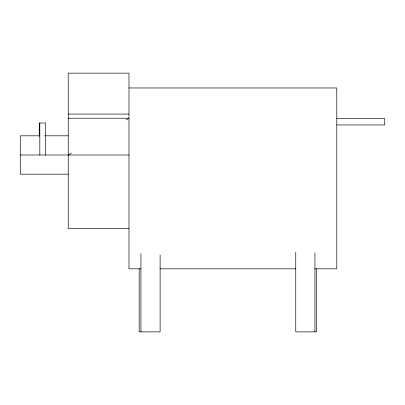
<?xml version="1.0" encoding="UTF-8"?>
<svg xmlns="http://www.w3.org/2000/svg" width="405" height="405" viewBox="0 0 405 405"><rect width="100%" height="100%" fill="white"/><g stroke="black" fill="none" stroke-linecap="round" stroke-linejoin="round"><path stroke-width="0.61" d="M68.232 154.999L71.457 153.044M126.289 119.855L128.977 118.23L68.232 118.23M128.977 87.971L336.793 87.971L336.793 268.829L314.685 268.829M68.232 114.063L128.977 114.063M336.793 118.564L384.75 118.564L384.75 124.958L336.793 124.958M39.837 135.812L20.275 135.812L20.275 174.18L68.232 174.18M44.884 135.812L68.232 135.812M20.25 154.999L128.977 154.999M128.977 228.531L68.232 228.531L68.232 73.138L128.977 73.138L128.977 268.829L140.981 268.829M159.929 268.829L295.736 268.829M316.518 268.763L316.518 331.862L295.756 331.862L295.756 252.356M314.938 252.988L314.938 331.862M160.117 254.882L160.117 331.862L139.173 331.862L139.173 268.763M140.935 253.616L140.935 331.862M45.497 154.999L45.497 123.024L39.244 123.024L39.244 136.191M39.817 123.024L39.817 154.999"/></g></svg>
